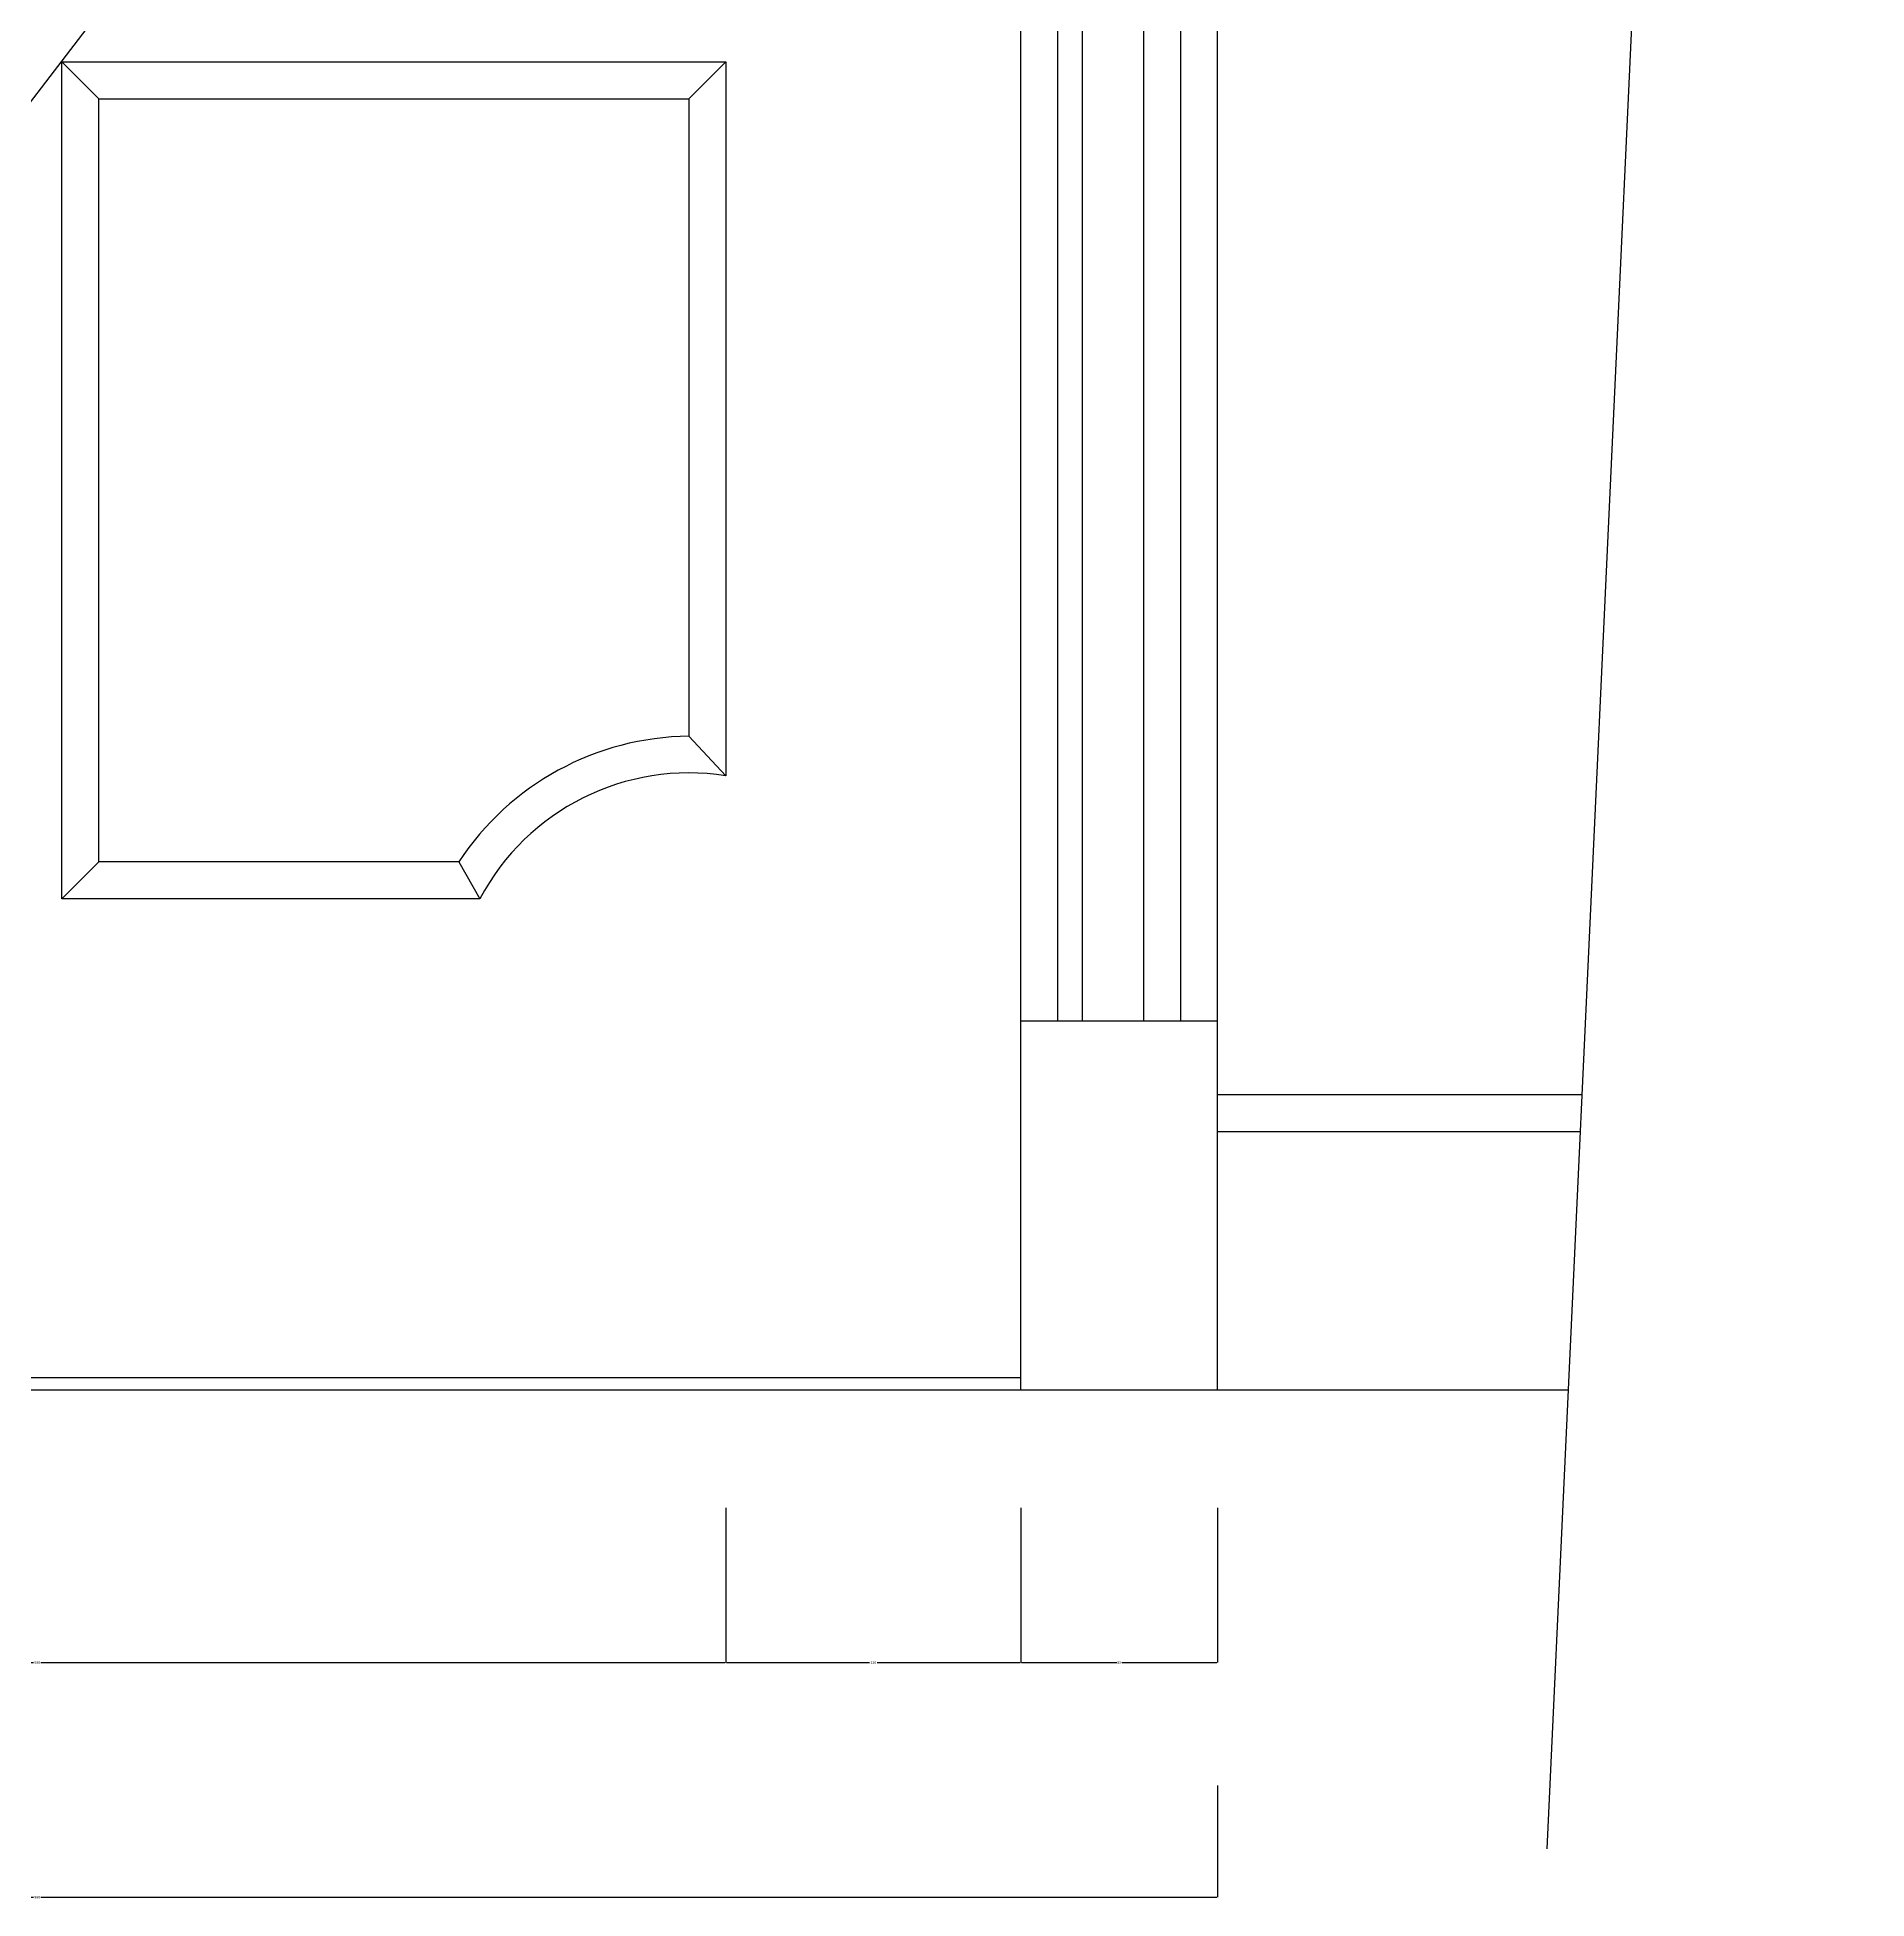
# Model space of a CAD drawing. Header units: metres. Extents: x 150 to 3603, y 192 to 4705.
# Drawn here: x 1050 to 1794, y 1832 to 2590 of the extents above; entities that cross this region are included whole.
import ezdxf

# ---------------------------------------------------------------- set-up
doc = ezdxf.new("R2010")
doc.units = ezdxf.units.M
for name, color, linetype in [('2', 2, 'Continuous'), ('3', 3, 'Continuous'), ('4', 4, 'Continuous'), ('7', 7, 'Continuous'), ('BH', 3, 'Continuous'), ('DIM', 3, 'Continuous')]:
    doc.layers.add(name, color=color, linetype=linetype)
doc.dimstyles.get("Standard").update_dxf_attribs({"dimtxt": 2.5, "dimasz": 2.5, "dimexe": 1.25, "dimexo": 0.625, "dimtad": 1, "dimcen": 2.5, "dimazin": 3, "dimtfac": 1, "dimtmove": 0, "dimatfit": 3})

# ---------------------------------------------------------------- blocks, each defined once
blk = doc.blocks.new('*D8')
for p, q in [((569.69, 1878.58), (569.69, 1833.15)), ((1529.69, 1878.58), (1529.69, 1833.15)), ((569.94, 1833.15), (1048.19, 1833.15)), ((1051.19, 1833.15), (1529.44, 1833.15))]:
    blk.add_line(p, q)
at = {"layer": 'Defpoints'}
for p in [(569.69, 1878.58), (1529.69, 1878.58), (569.69, 1833.15)]:
    blk.add_point(p, dxfattribs=at)
at = {"layer": 'BH', "insert": (1049.69, 1833.15), "char_height": 1, "attachment_point": 5}
blk.add_mtext('960', dxfattribs=at)
blk = doc.blocks.new('*D9')
for p, q in [((769.69, 1991.49), (769.69, 1928.58)), ((1329.69, 1991.49), (1329.69, 1928.58)), ((769.94, 1928.58), (1048.19, 1928.58)), ((1051.19, 1928.58), (1329.44, 1928.58))]:
    blk.add_line(p, q)
at = {"layer": 'Defpoints'}
for p in [(769.69, 1991.49), (1329.69, 1991.49), (769.69, 1928.58)]:
    blk.add_point(p, dxfattribs=at)
at = {"layer": 'DIM', "insert": (1049.69, 1928.58), "char_height": 1, "attachment_point": 5}
blk.add_mtext('560', dxfattribs=at)
blk = doc.blocks.new('*D13')
for p, q in [((1449.69, 1991.49), (1449.69, 1928.58)), ((1529.69, 1991.49), (1529.69, 1928.58)), ((1449.94, 1928.58), (1488.69, 1928.58)), ((1490.69, 1928.58), (1529.44, 1928.58))]:
    blk.add_line(p, q)
at = {"layer": 'Defpoints'}
for p in [(1449.69, 1991.49), (1529.69, 1991.49), (1449.69, 1928.58)]:
    blk.add_point(p, dxfattribs=at)
at = {"layer": 'DIM', "insert": (1489.69, 1928.58), "char_height": 1, "attachment_point": 5}
blk.add_mtext('80', dxfattribs=at)
blk = doc.blocks.new('*D14')
for p, q in [((1329.69, 1991.49), (1329.69, 1928.58)), ((1449.69, 1991.49), (1449.69, 1928.58)), ((1329.94, 1928.58), (1388.19, 1928.58)), ((1391.19, 1928.58), (1449.44, 1928.58))]:
    blk.add_line(p, q)
at = {"layer": 'Defpoints'}
for p in [(1329.69, 1991.49), (1449.69, 1991.49), (1329.69, 1928.58)]:
    blk.add_point(p, dxfattribs=at)
at = {"layer": 'DIM', "insert": (1389.69, 1928.58), "char_height": 1, "attachment_point": 5}
blk.add_mtext('120', dxfattribs=at)

msp = doc.modelspace()

# ---------------------------------------------------------------- hatches: boundary and pattern name
at = {"layer": 'BH'}
h = msp.add_hatch(dxfattribs=at)
h.set_pattern_fill('AR-RROOF', scale=300)
h.paths.add_polyline_path([(988.73, 3694.54), (1024.69, 3694.54), (1024.69, 4004.88), (878.22, 4004.88, -0.24), (791.02, 3954.03)])
h.paths.add_polyline_path([(1314.69, 3953.82, -0.25), (1221.17, 4004.88), (1074.69, 4004.88), (1074.69, 3694.54), (1314.69, 3694.54)])
h.paths.add_polyline_path([(988.73, 3694.54), (791.02, 3954.03, -0.01), (784.69, 3953.82), (784.69, 3694.54)])
h.paths.add_polyline_path([(1024.69, 3644.54), (784.69, 3644.54), (784.69, 3334.54), (1024.69, 3334.54)])
h.paths.add_polyline_path([(1074.69, 3581.7), (1074.69, 3334.54), (1263.01, 3334.54)])
h.paths.add_polyline_path([(1263.01, 3334.54), (1314.69, 3334.54), (1314.69, 3644.54), (1074.69, 3644.54), (1074.69, 3581.7)])
h.paths.add_polyline_path([(1074.69, 2974.54), (1314.69, 2974.54), (1314.69, 3266.7), (1301.11, 3284.54), (1074.69, 3284.54)])
h.paths.add_polyline_path([(784.69, 2974.54), (1024.69, 2974.54), (1024.69, 3284.54), (784.69, 3284.54)])
h.paths.add_polyline_path([(784.69, 2924.54), (784.69, 2614.54), (1024.69, 2614.54), (1024.69, 2924.54)])
h.paths.add_polyline_path([(1314.69, 2913.17), (1314.69, 2924.54), (1074.69, 2924.54), (1074.69, 2614.54), (1086.07, 2614.54)])
h.paths.add_polyline_path([(1314.69, 2913.17), (1086.07, 2614.54), (1314.69, 2614.54)])
h.paths.add_polyline_path([(1074.69, 2564.54), (1074.69, 2254.19), (1221.17, 2254.19, -0.25), (1314.69, 2305.26), (1314.69, 2564.54)])
h.paths.add_polyline_path([(838.52, 2291.18, -0.12), (878.22, 2254.19), (1024.69, 2254.19), (1024.69, 2534.36)])
h.paths.add_polyline_path([(784.69, 2305.26, -0.13), (838.52, 2291.18), (1024.69, 2534.36), (1024.69, 2564.54), (784.69, 2564.54)])

# ---------------------------------------------------------------- linework, layer by layer
at = {"layer": '2'}
for p, q in [((296.88, 2039.52), (1672.24, 2039.52)), ((569.69, 2039.52), (1529.69, 2039.52))]:
    msp.add_line(p, q, dxfattribs=at)
at = {"layer": '3'}
for p, q in [((1793.68, 4651.83), (1663.56, 1852.74)), ((1074.69, 2564.54), (1059.69, 2579.54)), ((1314.69, 2564.54), (1329.69, 2579.54)), ((1314.69, 2305.26), (1329.69, 2289.19)), ((1074.69, 2254.19), (1059.69, 2239.19)), ((1221.17, 2254.19), (1229.69, 2239.19)), ((649.69, 2044.52), (1449.69, 2044.52))]:
    msp.add_line(p, q, dxfattribs=at)
for points in [[(1514.69, 2189.52), (1514.69, 4204.52), (584.69, 4204.52), (584.69, 2189.52)], [(1499.69, 2189.52), (1499.69, 4189.52), (599.69, 4189.52), (599.69, 2189.52)], [(1474.69, 2189.52), (1474.69, 4164.52), (624.69, 4164.52), (624.69, 2189.52)], [(1464.69, 2189.52), (1464.69, 4154.52), (634.69, 4154.52), (634.69, 2189.52)], [(649.69, 4139.52), (1449.69, 3089.52), (649.69, 2044.52)]]:
    msp.add_lwpolyline(points, dxfattribs=at)
msp.add_lwpolyline([(1074.69, 2564.54), (1314.69, 2564.54), (1314.69, 2305.26, 0.25), (1221.17, 2254.19), (1074.69, 2254.19)], format="xyb", close=True, dxfattribs=at)
at = {"layer": '4'}
msp.add_line((1529.69, 2159.52), (1677.82, 2159.52), dxfattribs=at)
msp.add_lwpolyline([(1529.69, 2039.52), (1529.69, 4219.52), (569.69, 4219.52), (569.69, 2039.52)], dxfattribs=at)
at = {"layer": '7'}
for p, q in [((1449.69, 2189.52), (1529.69, 2189.52)), ((1529.69, 2144.52), (1677.13, 2144.52))]:
    msp.add_line(p, q, dxfattribs=at)
msp.add_lwpolyline([(1449.69, 2039.52), (1449.69, 4139.52), (649.69, 4139.52), (649.69, 2039.52)], dxfattribs=at)
msp.add_lwpolyline([(1059.69, 2579.54), (1329.69, 2579.54), (1329.69, 2289.19, 0.32), (1229.69, 2239.19), (1059.69, 2239.19)], format="xyb", close=True, dxfattribs=at)

# ---------------------------------------------------------------- dimensions: what is measured, and where the dimension line sits
at = {"layer": 'BH'}
dim = msp.add_linear_dim(base=(569.69, 1833.15), p1=(569.69, 1878.58), p2=(1529.69, 1878.58), dimstyle='Standard', dxfattribs=at)
dim.commit()
dim.dimension.update_dxf_attribs({"geometry": '*D8', "text_midpoint": (1049.69, 1833.15)})
at = {"layer": 'DIM'}
for base, p1, p2, picture, middle in [((769.69, 1928.58), (769.69, 1991.49), (1329.69, 1991.49), '*D9', (1049.69, 1928.58)), ((1329.69, 1928.58), (1329.69, 1991.49), (1449.69, 1991.49), '*D14', (1389.69, 1928.58)), ((1449.69, 1928.58), (1449.69, 1991.49), (1529.69, 1991.49), '*D13', (1489.69, 1928.58))]:
    dim = msp.add_linear_dim(base=base, p1=p1, p2=p2, dimstyle='Standard', dxfattribs=at)
    dim.commit()
    dim.dimension.update_dxf_attribs({"geometry": picture, "text_midpoint": middle})

doc.saveas('drawing.dxf')
